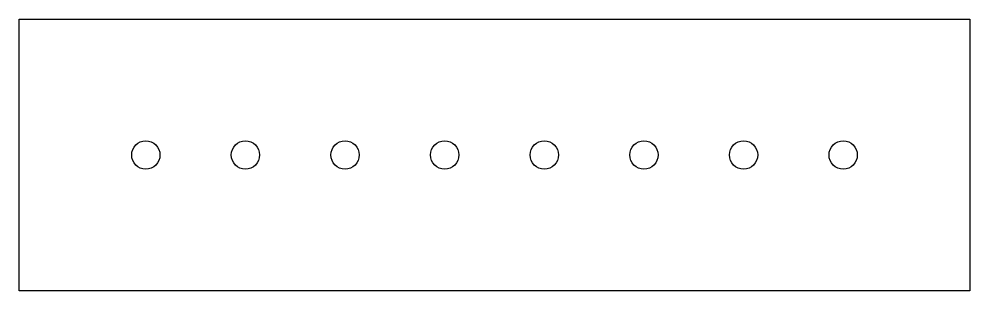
# Model space of a CAD drawing. Header units: inches. Extents: x -9.63 to -4.38, y 4.78 to 6.28.
import ezdxf

# ---------------------------------------------------------------- set-up
doc = ezdxf.new("R2010")
doc.units = ezdxf.units.IN
doc.layers.get('0').update_dxf_attribs({"linetype": 'CONTINUOUS'})

msp = doc.modelspace()

# ---------------------------------------------------------------- linework, layer by layer
msp.add_lwpolyline([(-9.625, 6.2783), (-4.375, 6.2783), (-4.375, 4.7783), (-9.625, 4.7783)], close=True)
for centre in [(-8.925, 5.5283), (-8.375, 5.5283), (-7.825, 5.5283), (-7.275, 5.5283), (-6.725, 5.5283), (-6.175, 5.5283), (-5.625, 5.5283), (-5.075, 5.5283)]:
    msp.add_circle(centre, 0.0781)

doc.saveas('drawing.dxf')
